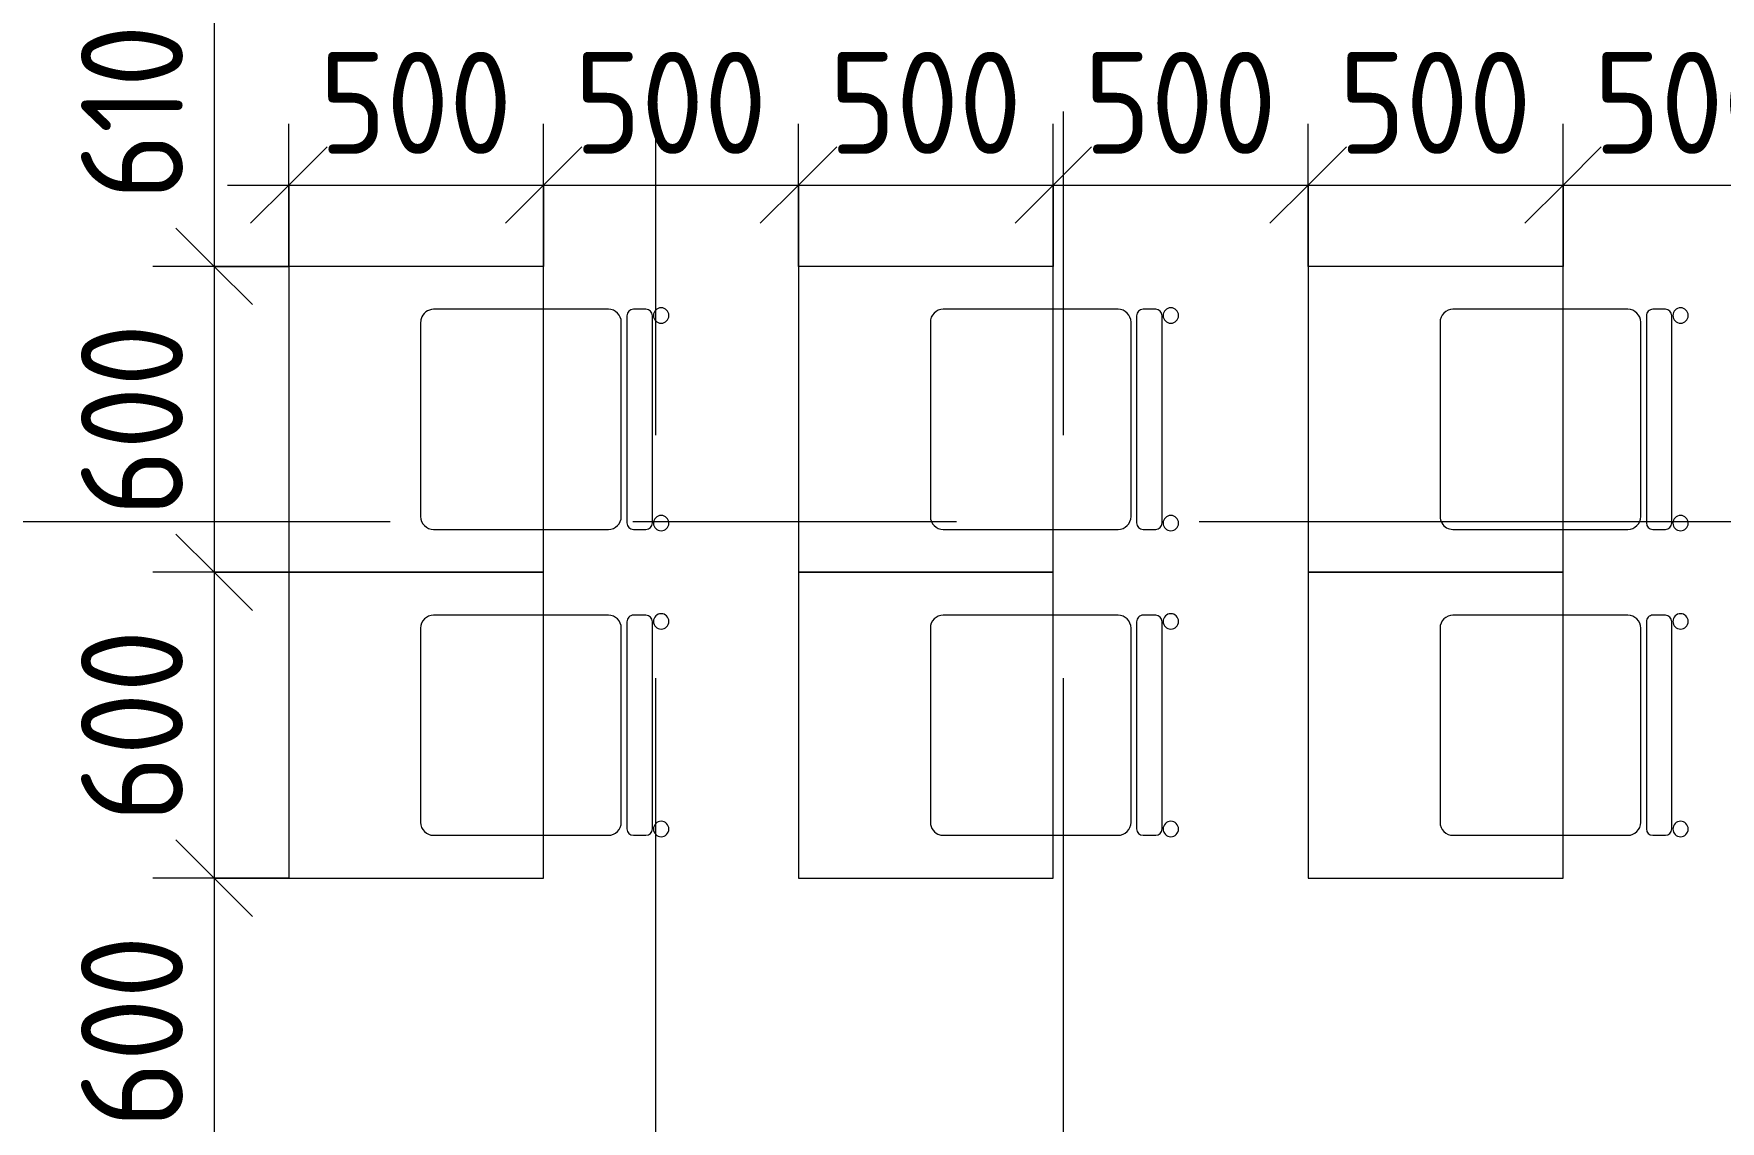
# Model space of a CAD drawing. Header units: millimetres. Extents: x 35840 to 252964, y -8553 to 29000.
# Drawn here: x 41140 to 44449, y 2423 to 4556 of the extents above; entities that cross this region are included whole.
import ezdxf

# ---------------------------------------------------------------- set-up
doc = ezdxf.new("R2010")
doc.units = ezdxf.units.MM
doc.linetypes.add('Осевая', pattern=[3175, 635, -476.25, 1587.5, -476.25])
for name, color, linetype, lineweight in [('A-ANNO-DIMS', 7, 'Continuous', 9), ('A-ANNO-DIMS-100', 7, 'Continuous', 9), ('Оси-2', 7, 'Осевая', 9)]:
    doc.layers.add(name, color=color, linetype=linetype, lineweight=lineweight)
doc.layers.add('I-FURN-1', color=9, linetype='Continuous', lineweight=9, true_color=0x808080)
doc.styles.add('ISOCPEUR_1', font='isocpeur.ttf', dxfattribs={"width": 0.9, "height": 200})
doc.dimstyles.new('ISO-2_0_0_9К_Средний_округл2', dxfattribs={"dimscale": 304.8, "dimtxt": 199.196235, "dimasz": 0.492126, "dimexe": 0.393701, "dimexo": 0, "dimgap": 0, "dimtad": 1, "dimdec": 0, "dimrnd": 10, "dimzin": 0, "dimdsep": 46, "dimtxsty": 'ISOCPEUR_1', "dimblk1": 'OBLIQUE', "dimblk2": 'OBLIQUE', "dimsah": 1, "dimcen": 0.09, "dimdle": 0.393701, "dimazin": 0, "dimtfac": 1, "dimtdec": 4, "dimtix": 1, "dimtmove": 0, "dimatfit": 3, "dimfxl": 1, "dimtvp": 1, "dimtolj": 1, "dimtzin": 0, "dimarcsym": 2})

# ---------------------------------------------------------------- blocks, each defined once
blk = doc.blocks.new('Стол базовый прямоугольный - 1_7а-25476368-План расстановки мебели и оборудования 1 этажа в осях 12-23')
at = {"layer": 'I-FURN-1'}
for p, q in [((250, 300), (-250, 300)), ((-250, 300), (-250, -300)), ((250, -300), (250, 300)), ((-250, -300), (250, -300))]:
    blk.add_line(p, q, dxfattribs=at)
blk = doc.blocks.new('Стул Breuer - 1_9а-25403171-План расстановки мебели и оборудования 1 этажа в осях 12-23')
at = {"layer": 'I-FURN-1'}
for p, q in [((190.5, 241.3), (-190.5, 241.3)), ((-215.9, 215.9), (-215.9, 0)), ((215.9, 0), (215.9, 215.9)), ((-215.9, 0), (-215.9, -127)), ((215.9, -127), (215.9, 0)), ((203.2, -163.5), (-203.2, -163.5)), ((-190.5, -152.4), (190.5, -152.4)), ((-215.9, -176.2), (-215.9, -200.8)), ((215.9, -200.8), (215.9, -176.2)), ((-203.2, -213.5), (203.2, -213.5))]:
    blk.add_line(p, q, dxfattribs=at)
for centre, radius, start, end in [((-190.5, 215.9), 25.4, 135, 180), ((-190.5, 215.9), 25.4, 90, 135), ((190.5, 215.9), 25.4, 75, 90), ((190.5, 215.9), 25.4, 0, 75), ((-190.5, -127), 25.4, 180, 270), ((190.5, -127), 25.4, 270, 360), ((-203.2, -176.2), 12.7, 90, 180), ((203.2, -176.2), 12.7, 360, 90), ((-203.5, -230.6), 15.1, 360, 180), ((-203.5, -230.6), 15.1, 180, 360), ((-203.2, -200.8), 12.7, 180, 270), ((203.7, -230.6), 15.1, 360, 180), ((203.7, -230.6), 15.1, 180, 360), ((203.2, -200.8), 12.7, 270, 360)]:
    blk.add_arc(centre, radius, start, end, dxfattribs=at)
blk = doc.blocks.new('Стул Breuer - 1_9а-V68-План расстановки мебели и оборудования 1 этажа в осях 12-23')
at = {"layer": 'I-FURN-1'}
for p, q in [((190.5, 241.3), (-190.5, 241.3)), ((-215.9, 215.9), (-215.9, 0)), ((215.9, 0), (215.9, 215.9)), ((-215.9, 0), (-215.9, -127)), ((215.9, -127), (215.9, 0)), ((203.2, -163.5), (-203.2, -163.5)), ((-190.5, -152.4), (190.5, -152.4)), ((-215.9, -176.2), (-215.9, -200.8)), ((215.9, -200.8), (215.9, -176.2)), ((-203.2, -213.5), (203.2, -213.5))]:
    blk.add_line(p, q, dxfattribs=at)
for centre, radius, start, end in [((-190.5, 215.9), 25.4, 90, 180), ((190.5, 215.9), 25.4, 0, 90), ((-190.5, -127), 25.4, 180, 270), ((190.5, -127), 25.4, 270, 360), ((-203.2, -176.2), 12.7, 90, 180), ((203.2, -176.2), 12.7, 360, 90), ((-203.5, -230.6), 15.1, 360, 180), ((-203.5, -230.6), 15.1, 180, 360), ((-203.2, -200.8), 12.7, 180, 270), ((203.7, -230.6), 15.1, 360, 180), ((203.7, -230.6), 15.1, 180, 360), ((203.2, -200.8), 12.7, 270, 360)]:
    blk.add_arc(centre, radius, start, end, dxfattribs=at)
blk = doc.blocks.new('Стул Breuer - 1_9а-V69-План расстановки мебели и оборудования 1 этажа в осях 12-23')
at = {"layer": 'I-FURN-1'}
for p, q in [((190.5, 241.3), (-190.5, 241.3)), ((-215.9, 215.9), (-215.9, 0)), ((215.9, 0), (215.9, 215.9)), ((-215.9, 0), (-215.9, -127)), ((215.9, -127), (215.9, 0)), ((203.2, -163.5), (-203.2, -163.5)), ((-190.5, -152.4), (190.5, -152.4)), ((-215.9, -176.2), (-215.9, -200.8)), ((215.9, -200.8), (215.9, -176.2)), ((-203.2, -213.5), (203.2, -213.5))]:
    blk.add_line(p, q, dxfattribs=at)
for centre, radius, start, end in [((-190.5, 215.9), 25.4, 90, 165), ((190.5, 215.9), 25.4, 0, 90), ((-190.5, 215.9), 25.4, 165, 180), ((-190.5, -127), 25.4, 180, 270), ((190.5, -127), 25.4, 270, 360), ((-203.2, -176.2), 12.7, 90, 180), ((203.2, -176.2), 12.7, 360, 90), ((-203.5, -230.6), 15.1, 360, 180), ((-203.5, -230.6), 15.1, 180, 360), ((-203.2, -200.8), 12.7, 180, 270), ((203.7, -230.6), 15.1, 360, 180), ((203.7, -230.6), 15.1, 180, 360), ((203.2, -200.8), 12.7, 270, 360)]:
    blk.add_arc(centre, radius, start, end, dxfattribs=at)
blk = doc.blocks.new('Стул Breuer - 1_9а-V70-План расстановки мебели и оборудования 1 этажа в осях 12-23')
at = {"layer": 'I-FURN-1'}
for p, q in [((190.5, 241.3), (-190.5, 241.3)), ((-215.9, 215.9), (-215.9, 0)), ((215.9, 0), (215.9, 215.9)), ((-215.9, 0), (-215.9, -127)), ((215.9, -127), (215.9, 0)), ((203.2, -163.5), (-203.2, -163.5)), ((-190.5, -152.4), (190.5, -152.4)), ((-215.9, -176.2), (-215.9, -200.8)), ((215.9, -200.8), (215.9, -176.2)), ((-203.2, -213.5), (203.2, -213.5))]:
    blk.add_line(p, q, dxfattribs=at)
for centre, radius, start, end in [((-190.5, 215.9), 25.4, 120, 180), ((-190.5, 215.9), 25.4, 90, 120), ((190.5, 215.9), 25.4, 0, 90), ((-190.5, -127), 25.4, 180, 270), ((190.5, -127), 25.4, 270, 360), ((-203.2, -176.2), 12.7, 90, 180), ((203.2, -176.2), 12.7, 360, 90), ((-203.5, -230.6), 15.1, 360, 180), ((-203.5, -230.6), 15.1, 180, 360), ((-203.2, -200.8), 12.7, 180, 270), ((203.7, -230.6), 15.1, 360, 180), ((203.7, -230.6), 15.1, 180, 360), ((203.2, -200.8), 12.7, 270, 360)]:
    blk.add_arc(centre, radius, start, end, dxfattribs=at)
blk = doc.blocks.new('Стул Breuer - 1_9а-V71-План расстановки мебели и оборудования 1 этажа в осях 12-23')
at = {"layer": 'I-FURN-1'}
for p, q in [((190.5, 241.3), (-190.5, 241.3)), ((-215.9, 215.9), (-215.9, 0)), ((215.9, 0), (215.9, 215.9)), ((-215.9, 0), (-215.9, -127)), ((215.9, -127), (215.9, 0)), ((203.2, -163.5), (-203.2, -163.5)), ((-190.5, -152.4), (190.5, -152.4)), ((-215.9, -176.2), (-215.9, -200.8)), ((215.9, -200.8), (215.9, -176.2)), ((-203.2, -213.5), (203.2, -213.5))]:
    blk.add_line(p, q, dxfattribs=at)
for centre, radius, start, end in [((-190.5, 215.9), 25.4, 135, 180), ((-190.5, 215.9), 25.4, 90, 135), ((190.5, 215.9), 25.4, 0, 90), ((-190.5, -127), 25.4, 180, 270), ((190.5, -127), 25.4, 270, 360), ((-203.2, -176.2), 12.7, 90, 180), ((203.2, -176.2), 12.7, 360, 90), ((-203.5, -230.6), 15.1, 360, 180), ((-203.5, -230.6), 15.1, 180, 360), ((-203.2, -200.8), 12.7, 180, 270), ((203.7, -230.6), 15.1, 360, 180), ((203.7, -230.6), 15.1, 180, 360), ((203.2, -200.8), 12.7, 270, 360)]:
    blk.add_arc(centre, radius, start, end, dxfattribs=at)
blk = doc.blocks.new('DIMBLOCK32-План расстановки мебели и оборудования 1 этажа в осях 12-23')
at = {"layer": 'A-ANNO-DIMS-100', "lineweight": 20}
for p, q in [((41493.6, 4706.3), (41418.6, 4781.3)), ((41493.6, 4706.3), (41568.6, 4631.3)), ((41493.6, 4100), (41418.6, 4175)), ((41493.6, 4100), (41568.6, 4025))]:
    blk.add_line(p, q, dxfattribs=at)
at = {"layer": 'A-ANNO-DIMS-100'}
for p, q in [((41669, 4706.3), (41373.6, 4706.3)), ((41493.6, 4706.3), (41493.6, 4100)), ((41493.6, 4706.3), (41669, 4706.3)), ((41640, 4100), (41373.6, 4100)), ((41493.6, 4100), (41640, 4100))]:
    blk.add_line(p, q, dxfattribs=at)
at = {"layer": 'A-ANNO-DIMS-100', "color": 0, "insert": (41232.3, 4230.7), "char_height": 200, "width": 413.715, "attachment_point": 1, "rotation": 90, "line_spacing_factor": 1.149209, "style": 'ISOCPEUR_1'}
blk.add_mtext('610', dxfattribs=at)
blk = doc.blocks.new('_Oblique')
at = {"color": 0, "linetype": 'ByBlock', "lineweight": -2}
blk.add_line((-0.5, -0.5), (0.5, 0.5), dxfattribs=at)
blk = doc.blocks.new('DIMBLOCK33-План расстановки мебели и оборудования 1 этажа в осях 12-23')
at = {"layer": 'A-ANNO-DIMS-100', "lineweight": 20}
for p, q in [((41493.6, 4100), (41418.6, 4175)), ((41493.6, 4100), (41568.6, 4025)), ((41493.6, 3500), (41418.6, 3575)), ((41493.6, 3500), (41568.6, 3425))]:
    blk.add_line(p, q, dxfattribs=at)
at = {"layer": 'A-ANNO-DIMS-100'}
for p, q in [((41640, 4100), (41373.6, 4100)), ((41493.6, 4100), (41493.6, 3500)), ((41493.6, 4100), (41640, 4100)), ((41640, 3500), (41373.6, 3500)), ((41493.6, 3500), (41640, 3500))]:
    blk.add_line(p, q, dxfattribs=at)
at = {"layer": 'A-ANNO-DIMS-100', "color": 0, "insert": (41232.3, 3610.4), "char_height": 200, "width": 455.087, "attachment_point": 1, "rotation": 90, "line_spacing_factor": 1.149209, "style": 'ISOCPEUR_1'}
blk.add_mtext('600', dxfattribs=at)
blk = doc.blocks.new('DIMBLOCK34-План расстановки мебели и оборудования 1 этажа в осях 12-23')
at = {"layer": 'A-ANNO-DIMS-100', "lineweight": 20}
for p, q in [((41493.6, 3500), (41418.6, 3575)), ((41493.6, 3500), (41568.6, 3425)), ((41493.6, 2900), (41418.6, 2975)), ((41493.6, 2900), (41568.6, 2825))]:
    blk.add_line(p, q, dxfattribs=at)
at = {"layer": 'A-ANNO-DIMS-100'}
for p, q in [((41640, 3500), (41373.6, 3500)), ((41493.6, 3500), (41493.6, 2900)), ((41493.6, 3500), (41640, 3500)), ((41640, 2900), (41373.6, 2900)), ((41493.6, 2900), (41640, 2900))]:
    blk.add_line(p, q, dxfattribs=at)
at = {"layer": 'A-ANNO-DIMS-100', "color": 0, "insert": (41232.3, 3010.4), "char_height": 200, "width": 455.087, "attachment_point": 1, "rotation": 90, "line_spacing_factor": 1.149209, "style": 'ISOCPEUR_1'}
blk.add_mtext('600', dxfattribs=at)
blk = doc.blocks.new('DIMBLOCK35-План расстановки мебели и оборудования 1 этажа в осях 12-23')
at = {"layer": 'A-ANNO-DIMS-100', "lineweight": 20}
for p, q in [((41493.6, 2900), (41418.6, 2975)), ((41493.6, 2900), (41568.6, 2825)), ((41493.6, 2300), (41418.6, 2375)), ((41493.6, 2300), (41568.6, 2225))]:
    blk.add_line(p, q, dxfattribs=at)
at = {"layer": 'A-ANNO-DIMS-100'}
for p, q in [((41640, 2900), (41373.6, 2900)), ((41493.6, 2900), (41493.6, 2300)), ((41493.6, 2900), (41640, 2900)), ((41640, 2300), (41373.6, 2300)), ((41493.6, 2300), (41640, 2300))]:
    blk.add_line(p, q, dxfattribs=at)
at = {"layer": 'A-ANNO-DIMS-100', "color": 0, "insert": (41232.3, 2410.4), "char_height": 200, "width": 455.087, "attachment_point": 1, "rotation": 90, "line_spacing_factor": 1.149209, "style": 'ISOCPEUR_1'}
blk.add_mtext('600', dxfattribs=at)
blk = doc.blocks.new('DIMBLOCK39-План расстановки мебели и оборудования 1 этажа в осях 12-23')
at = {"layer": 'A-ANNO-DIMS-100'}
for p, q in [((41640, 4100), (41640, 4379.6)), ((42140, 4100), (42140, 4379.6)), ((41520, 4259.6), (42140, 4259.6)), ((41640, 4259.6), (41640, 4100)), ((42140, 4259.6), (42140, 4100))]:
    blk.add_line(p, q, dxfattribs=at)
at = {"layer": 'A-ANNO-DIMS-100', "lineweight": 20}
for p, q in [((41640, 4259.6), (41715, 4334.6)), ((42140, 4259.6), (42215, 4334.6)), ((41640, 4259.6), (41565, 4184.6)), ((42140, 4259.6), (42065, 4184.6))]:
    blk.add_line(p, q, dxfattribs=at)
at = {"layer": 'A-ANNO-DIMS-100', "color": 0, "insert": (41700.4, 4520.9), "char_height": 200, "width": 455.087, "attachment_point": 1, "line_spacing_factor": 1.149209, "style": 'ISOCPEUR_1'}
blk.add_mtext('500', dxfattribs=at)
blk = doc.blocks.new('DIMBLOCK40-План расстановки мебели и оборудования 1 этажа в осях 12-23')
at = {"layer": 'A-ANNO-DIMS-100'}
for p, q in [((42140, 4100), (42140, 4379.6)), ((42640, 4100), (42640, 4379.6)), ((42140, 4259.6), (42640, 4259.6)), ((42140, 4259.6), (42140, 4100)), ((42640, 4259.6), (42640, 4100))]:
    blk.add_line(p, q, dxfattribs=at)
at = {"layer": 'A-ANNO-DIMS-100', "lineweight": 20}
for p, q in [((42140, 4259.6), (42215, 4334.6)), ((42640, 4259.6), (42715, 4334.6)), ((42140, 4259.6), (42065, 4184.6)), ((42640, 4259.6), (42565, 4184.6))]:
    blk.add_line(p, q, dxfattribs=at)
at = {"layer": 'A-ANNO-DIMS-100', "color": 0, "insert": (42200.4, 4520.9), "char_height": 200, "width": 455.087, "attachment_point": 1, "line_spacing_factor": 1.149209, "style": 'ISOCPEUR_1'}
blk.add_mtext('500', dxfattribs=at)
blk = doc.blocks.new('DIMBLOCK41-План расстановки мебели и оборудования 1 этажа в осях 12-23')
at = {"layer": 'A-ANNO-DIMS-100'}
for p, q in [((42640, 4100), (42640, 4379.6)), ((43140, 4100), (43140, 4379.6)), ((42640, 4259.6), (43140, 4259.6)), ((42640, 4259.6), (42640, 4100)), ((43140, 4259.6), (43140, 4100))]:
    blk.add_line(p, q, dxfattribs=at)
at = {"layer": 'A-ANNO-DIMS-100', "lineweight": 20}
for p, q in [((42640, 4259.6), (42715, 4334.6)), ((43140, 4259.6), (43215, 4334.6)), ((42640, 4259.6), (42565, 4184.6)), ((43140, 4259.6), (43065, 4184.6))]:
    blk.add_line(p, q, dxfattribs=at)
at = {"layer": 'A-ANNO-DIMS-100', "color": 0, "insert": (42700.4, 4520.9), "char_height": 200, "width": 455.087, "attachment_point": 1, "line_spacing_factor": 1.149209, "style": 'ISOCPEUR_1'}
blk.add_mtext('500', dxfattribs=at)
blk = doc.blocks.new('DIMBLOCK42-План расстановки мебели и оборудования 1 этажа в осях 12-23')
at = {"layer": 'A-ANNO-DIMS-100'}
for p, q in [((43140, 4100), (43140, 4379.6)), ((43640, 4100), (43640, 4379.6)), ((43140, 4259.6), (43640, 4259.6)), ((43140, 4259.6), (43140, 4100)), ((43640, 4259.6), (43640, 4100))]:
    blk.add_line(p, q, dxfattribs=at)
at = {"layer": 'A-ANNO-DIMS-100', "lineweight": 20}
for p, q in [((43140, 4259.6), (43215, 4334.6)), ((43640, 4259.6), (43715, 4334.6)), ((43140, 4259.6), (43065, 4184.6)), ((43640, 4259.6), (43565, 4184.6))]:
    blk.add_line(p, q, dxfattribs=at)
at = {"layer": 'A-ANNO-DIMS-100', "color": 0, "insert": (43200.4, 4520.9), "char_height": 200, "width": 455.087, "attachment_point": 1, "line_spacing_factor": 1.149209, "style": 'ISOCPEUR_1'}
blk.add_mtext('500', dxfattribs=at)
blk = doc.blocks.new('DIMBLOCK43-План расстановки мебели и оборудования 1 этажа в осях 12-23')
at = {"layer": 'A-ANNO-DIMS-100'}
for p, q in [((43640, 4100), (43640, 4379.6)), ((44140, 4100), (44140, 4379.6)), ((43640, 4259.6), (44140, 4259.6)), ((43640, 4259.6), (43640, 4100)), ((44140, 4259.6), (44140, 4100))]:
    blk.add_line(p, q, dxfattribs=at)
at = {"layer": 'A-ANNO-DIMS-100', "lineweight": 20}
for p, q in [((43640, 4259.6), (43715, 4334.6)), ((44140, 4259.6), (44215, 4334.6)), ((43640, 4259.6), (43565, 4184.6)), ((44140, 4259.6), (44065, 4184.6))]:
    blk.add_line(p, q, dxfattribs=at)
at = {"layer": 'A-ANNO-DIMS-100', "color": 0, "insert": (43700.4, 4520.9), "char_height": 200, "width": 455.087, "attachment_point": 1, "line_spacing_factor": 1.149209, "style": 'ISOCPEUR_1'}
blk.add_mtext('500', dxfattribs=at)
blk = doc.blocks.new('DIMBLOCK44-План расстановки мебели и оборудования 1 этажа в осях 12-23')
at = {"layer": 'A-ANNO-DIMS-100'}
for p, q in [((44140, 4100), (44140, 4379.6)), ((44640, 4100), (44640, 4379.6)), ((44140, 4259.6), (44640, 4259.6)), ((44140, 4259.6), (44140, 4100)), ((44640, 4259.6), (44640, 4100))]:
    blk.add_line(p, q, dxfattribs=at)
at = {"layer": 'A-ANNO-DIMS-100', "lineweight": 20}
for p, q in [((44140, 4259.6), (44215, 4334.6)), ((44640, 4259.6), (44715, 4334.6)), ((44140, 4259.6), (44065, 4184.6)), ((44640, 4259.6), (44565, 4184.6))]:
    blk.add_line(p, q, dxfattribs=at)
at = {"layer": 'A-ANNO-DIMS-100', "color": 0, "insert": (44200.4, 4520.9), "char_height": 200, "width": 455.087, "attachment_point": 1, "line_spacing_factor": 1.149209, "style": 'ISOCPEUR_1'}
blk.add_mtext('500', dxfattribs=at)

msp = doc.modelspace()

# ---------------------------------------------------------------- linework, layer by layer
at = {"layer": 'Оси-2'}
for p, q in [((42360, 593.7), (42360, 24898.1)), ((43160, 593.7), (43160, 24898.1)), ((39140.1, 3600), (82060, 3600))]:
    msp.add_line(p, q, dxfattribs=at)

# ---------------------------------------------------------------- block references
at = {"layer": 'I-FURN-1'}
for p in [(41890, 3800), (42890, 3800), (43890, 3800), (41890, 3200), (42890, 3200), (43890, 3200)]:
    msp.add_blockref('Стол базовый прямоугольный - 1_7а-25476368-План расстановки мебели и оборудования 1 этажа в осях 12-23', p, dxfattribs=at)
at = {"layer": 'I-FURN-1', "rotation": 89.99999999999959}
for name, p in [('Стул Breuer - 1_9а-25403171-План расстановки мебели и оборудования 1 этажа в осях 12-23', (42140, 3800)), ('Стул Breuer - 1_9а-V68-План расстановки мебели и оборудования 1 этажа в осях 12-23', (43140, 3800)), ('Стул Breuer - 1_9а-V70-План расстановки мебели и оборудования 1 этажа в осях 12-23', (44140, 3800)), ('Стул Breuer - 1_9а-V68-План расстановки мебели и оборудования 1 этажа в осях 12-23', (42140, 3200)), ('Стул Breuer - 1_9а-V69-План расстановки мебели и оборудования 1 этажа в осях 12-23', (43140, 3200)), ('Стул Breuer - 1_9а-V71-План расстановки мебели и оборудования 1 этажа в осях 12-23', (44140, 3200))]:
    msp.add_blockref(name, p, dxfattribs=at)

# ---------------------------------------------------------------- dimensions: what is measured, and where the dimension line sits
at = {"layer": 'A-ANNO-DIMS'}
for base, p1, p2, override, picture, middle in [((41493.6, 4100), (41669, 4706.3), (41640, 4100), {"dimpost": '<>', "dimfxl": 606.950309}, 'DIMBLOCK32-План расстановки мебели и оборудования 1 этажа в осях 12-23', (41393.6, 4403.1)), ((41493.6, 3500), (41640, 4100), (41640, 3500), {"dimpost": '<>', "dimfxl": 600}, 'DIMBLOCK33-План расстановки мебели и оборудования 1 этажа в осях 12-23', (41393.6, 3800)), ((41493.6, 2900), (41640, 3500), (41640, 2900), {"dimpost": '<>', "dimfxl": 600}, 'DIMBLOCK34-План расстановки мебели и оборудования 1 этажа в осях 12-23', (41393.6, 3200)), ((41493.6, 2300), (41640, 2900), (41640, 2300), {"dimpost": '<>', "dimfxl": 600}, 'DIMBLOCK35-План расстановки мебели и оборудования 1 этажа в осях 12-23', (41393.6, 2600))]:
    dim = msp.add_linear_dim(base=base, p1=p1, p2=p2, angle=90, dimstyle='ISO-2_0_0_9К_Средний_округл2', override=override, dxfattribs=at)
    dim.commit()
    dim.dimension.update_dxf_attribs({"geometry": picture, "text_midpoint": middle})
for base, p1, p2, picture, middle in [((42140, 4259.6), (41640, 4100), (42140, 4100), 'DIMBLOCK39-План расстановки мебели и оборудования 1 этажа в осях 12-23', (41890, 4359.6)), ((42640, 4259.6), (42140, 4100), (42640, 4100), 'DIMBLOCK40-План расстановки мебели и оборудования 1 этажа в осях 12-23', (42390, 4359.6)), ((43140, 4259.6), (42640, 4100), (43140, 4100), 'DIMBLOCK41-План расстановки мебели и оборудования 1 этажа в осях 12-23', (42890, 4359.6)), ((43640, 4259.6), (43140, 4100), (43640, 4100), 'DIMBLOCK42-План расстановки мебели и оборудования 1 этажа в осях 12-23', (43390, 4359.6)), ((44140, 4259.6), (43640, 4100), (44140, 4100), 'DIMBLOCK43-План расстановки мебели и оборудования 1 этажа в осях 12-23', (43890, 4359.6)), ((44640, 4259.6), (44140, 4100), (44640, 4100), 'DIMBLOCK44-План расстановки мебели и оборудования 1 этажа в осях 12-23', (44390, 4359.6))]:
    dim = msp.add_linear_dim(base=base, p1=p1, p2=p2, dimstyle='ISO-2_0_0_9К_Средний_округл2', override={"dimpost": '<>', "dimfxl": 500}, dxfattribs=at)
    dim.commit()
    dim.dimension.update_dxf_attribs({"geometry": picture, "text_midpoint": middle})

doc.saveas('drawing.dxf')
